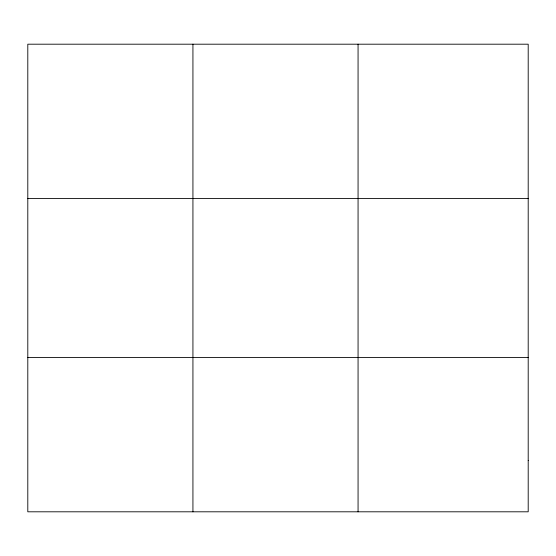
<?xml version="1.0" encoding="UTF-8"?>
<svg xmlns="http://www.w3.org/2000/svg" width="556" height="556" viewBox="0 0 556 556"><rect width="100%" height="100%" fill="white"/><g stroke="black" fill="none" stroke-linecap="round" stroke-linejoin="round"><path stroke-width="0.83" d="M192.932 511.805L192.932 44.195M358.064 511.805L358.064 44.195M27.8 198.506L528.2 198.506M27.8 357.494L528.2 357.494M528.2 460.368L528.2 511.805L27.8 511.805L27.8 44.195L528.2 44.195L528.2 460.368"/></g></svg>
